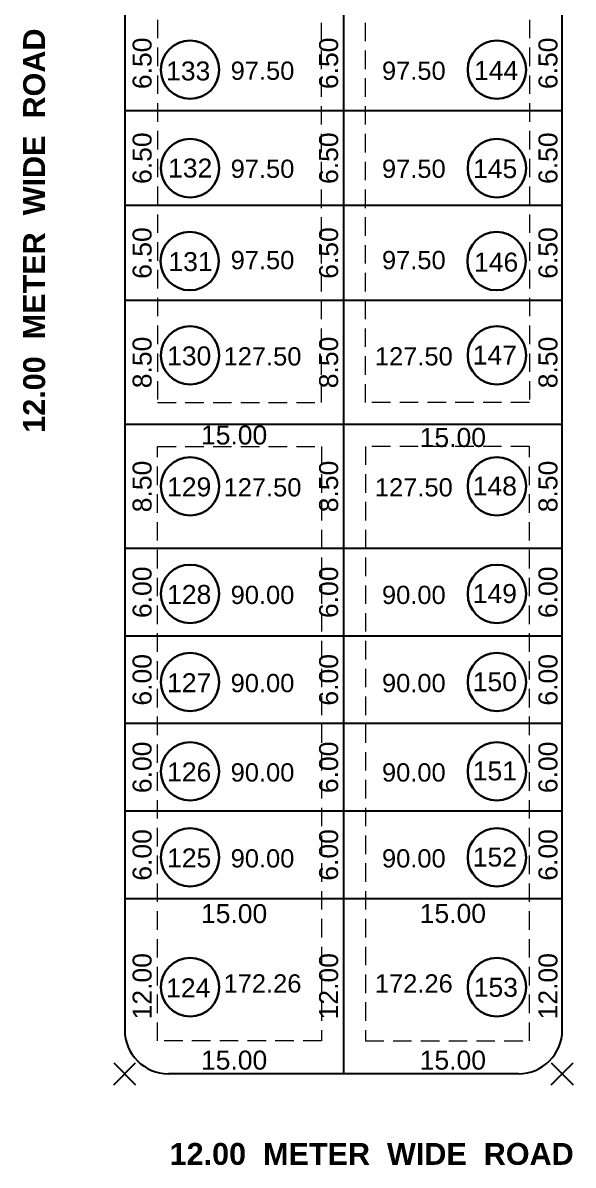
# Model space of a CAD drawing. Header units: millimetres. Extents: x 26213 to 35402, y -1028 to 2462.
# Drawn here: x 35005.2 to 35042.9, y 399.6 to 477.9 of the extents above; entities that cross this region are included whole.
import ezdxf
from ezdxf.enums import TextEntityAlignment as Align

# ---------------------------------------------------------------- set-up
doc = ezdxf.new("R2010")
doc.units = ezdxf.units.MM
doc.header["$PDMODE"] = 3
doc.header["$PDSIZE"] = 0.75
doc.linetypes.add('DASHED', pattern=[19.05, 12.7, -6.35])
for name, color, linetype in [('AREA', 7, 'Continuous'), ('DIMEMSION', 7, 'Continuous'), ('NUMBRING', 162, 'Continuous'), ('POINT', 190, 'Continuous'), ('ROAD', 7, 'Continuous'), ('SOLID HATCH', 253, 'Continuous')]:
    doc.layers.add(name, color=color, linetype=linetype)
doc.layers.add('CIRCLE', color=197, linetype='Continuous', lineweight=30)
doc.layers.add('LAYOUT PLAN', color=7, linetype='Continuous', lineweight=25)
doc.styles.get("Standard").update_dxf_attribs({"font": 'arial.ttf'})
doc.dimstyles.new('LAYOUT PLAN', dxfattribs={"dimtxt": 1.3, "dimasz": 1, "dimexe": 0.18, "dimexo": 0.0625, "dimgap": 0.09, "dimtad": 0, "dimrnd": 0.05, "dimzin": 0, "dimdsep": 46, "dimtxsty": 'Standard', "dimcen": 0, "dimse1": 1, "dimse2": 1, "dimsd1": 1, "dimsd2": 1, "dimadec": 0, "dimazin": 0, "dimtfac": 1, "dimtofl": 0, "dimtmove": 0, "dimatfit": 3, "dimfxl": 1, "dimtolj": 1, "dimtzin": 0, "dimarcsym": 0})

# ---------------------------------------------------------------- blocks, each defined once
blk = doc.blocks.new('*D3625')
at = {"layer": 'Defpoints', "color": 0, "ltscale": 2}
for p in [(35012.167, 478.335), (35012.167, 471.835), (35013.368, 471.835)]:
    blk.add_point(p, dxfattribs=at)
at = {"layer": 'DIMEMSION', "color": 0, "ltscale": 2, "insert": (35013.368, 475.085), "char_height": 1.3, "attachment_point": 5, "rotation": 90}
blk.add_mtext('\\A1;6.50', dxfattribs=at)
blk = doc.blocks.new('*D3626')
at = {"layer": 'Defpoints', "color": 0, "ltscale": 2}
for p in [(35012.167, 471.835), (35012.167, 465.335), (35013.368, 465.335)]:
    blk.add_point(p, dxfattribs=at)
at = {"layer": 'DIMEMSION', "color": 0, "ltscale": 2, "insert": (35013.368, 468.585), "char_height": 1.3, "attachment_point": 5, "rotation": 90}
blk.add_mtext('\\A1;6.50', dxfattribs=at)
blk = doc.blocks.new('*D3627')
at = {"layer": 'Defpoints', "color": 0, "ltscale": 2}
for p in [(35012.167, 465.335), (35013.368, 458.835), (35013.368, 458.835)]:
    blk.add_point(p, dxfattribs=at)
at = {"layer": 'DIMEMSION', "color": 0, "ltscale": 2, "insert": (35013.368, 462.085), "char_height": 1.3, "attachment_point": 5, "rotation": 90}
blk.add_mtext('\\A1;6.50', dxfattribs=at)
blk = doc.blocks.new('*D3628')
at = {"layer": 'Defpoints', "color": 0, "ltscale": 2}
for p in [(35013.368, 458.835), (35012.167, 450.335), (35013.368, 450.335)]:
    blk.add_point(p, dxfattribs=at)
at = {"layer": 'DIMEMSION', "color": 0, "ltscale": 2, "insert": (35013.368, 454.585), "char_height": 1.3, "attachment_point": 5, "rotation": 90}
blk.add_mtext('\\A1;8.50', dxfattribs=at)
blk = doc.blocks.new('*D3629')
at = {"layer": 'Defpoints', "color": 0, "ltscale": 2}
for p in [(35012.167, 450.335), (35012.167, 441.835), (35013.368, 441.835)]:
    blk.add_point(p, dxfattribs=at)
at = {"layer": 'DIMEMSION', "color": 0, "ltscale": 2, "insert": (35013.368, 446.085), "char_height": 1.3, "attachment_point": 5, "rotation": 90}
blk.add_mtext('\\A1;8.50', dxfattribs=at)
blk = doc.blocks.new('*D3630')
at = {"layer": 'Defpoints', "color": 0, "ltscale": 2}
for p in [(35012.167, 441.835), (35012.167, 435.835), (35013.368, 435.835)]:
    blk.add_point(p, dxfattribs=at)
at = {"layer": 'DIMEMSION', "color": 0, "ltscale": 2, "insert": (35013.368, 438.835), "char_height": 1.3, "attachment_point": 5, "rotation": 90}
blk.add_mtext('\\A1;6.00', dxfattribs=at)
blk = doc.blocks.new('*D3631')
at = {"layer": 'Defpoints', "color": 0, "ltscale": 2}
for p in [(35012.167, 435.835), (35012.167, 429.835), (35013.368, 429.835)]:
    blk.add_point(p, dxfattribs=at)
at = {"layer": 'DIMEMSION', "color": 0, "ltscale": 2, "insert": (35013.368, 432.835), "char_height": 1.3, "attachment_point": 5, "rotation": 90}
blk.add_mtext('\\A1;6.00', dxfattribs=at)
blk = doc.blocks.new('*D3632')
at = {"layer": 'Defpoints', "color": 0, "ltscale": 2}
for p in [(35012.167, 429.835), (35012.167, 423.835), (35013.368, 423.835)]:
    blk.add_point(p, dxfattribs=at)
at = {"layer": 'DIMEMSION', "color": 0, "ltscale": 2, "insert": (35013.368, 426.835), "char_height": 1.3, "attachment_point": 5, "rotation": 90}
blk.add_mtext('\\A1;6.00', dxfattribs=at)
blk = doc.blocks.new('*D3633')
at = {"layer": 'Defpoints', "color": 0, "ltscale": 2}
for p in [(35012.167, 423.835), (35012.167, 417.835), (35013.368, 417.835)]:
    blk.add_point(p, dxfattribs=at)
at = {"layer": 'DIMEMSION', "color": 0, "ltscale": 2, "insert": (35013.368, 420.835), "char_height": 1.3, "attachment_point": 5, "rotation": 90}
blk.add_mtext('\\A1;6.00', dxfattribs=at)
blk = doc.blocks.new('*D3634')
at = {"layer": 'Defpoints', "color": 0, "ltscale": 2}
for p in [(35012.167, 417.835), (35012.167, 405.835), (35013.368, 405.835)]:
    blk.add_point(p, dxfattribs=at)
at = {"layer": 'DIMEMSION', "color": 0, "ltscale": 2, "insert": (35013.368, 411.835), "char_height": 1.3, "attachment_point": 5, "rotation": 90}
blk.add_mtext('\\A1;12.00', dxfattribs=at)
blk = doc.blocks.new('*D3640')
at = {"layer": 'Defpoints', "color": 0, "ltscale": 2}
for p in [(35027.167, 478.335), (35026.155, 471.835), (35027.167, 471.835)]:
    blk.add_point(p, dxfattribs=at)
at = {"layer": 'DIMEMSION', "color": 0, "ltscale": 2, "insert": (35026.155, 475.085), "char_height": 1.3, "attachment_point": 5, "rotation": 90}
blk.add_mtext('\\A1;6.50', dxfattribs=at)
blk = doc.blocks.new('*D3641')
at = {"layer": 'Defpoints', "color": 0, "ltscale": 2}
for p in [(35027.167, 471.835), (35026.155, 465.335), (35027.167, 465.335)]:
    blk.add_point(p, dxfattribs=at)
at = {"layer": 'DIMEMSION', "color": 0, "ltscale": 2, "insert": (35026.155, 468.585), "char_height": 1.3, "attachment_point": 5, "rotation": 90}
blk.add_mtext('\\A1;6.50', dxfattribs=at)
blk = doc.blocks.new('*D3642')
at = {"layer": 'Defpoints', "color": 0, "ltscale": 2}
for p in [(35027.167, 465.335), (35026.155, 458.835), (35027.167, 458.835)]:
    blk.add_point(p, dxfattribs=at)
at = {"layer": 'DIMEMSION', "color": 0, "ltscale": 2, "insert": (35026.155, 462.085), "char_height": 1.3, "attachment_point": 5, "rotation": 90}
blk.add_mtext('\\A1;6.50', dxfattribs=at)
blk = doc.blocks.new('*D3643')
at = {"layer": 'Defpoints', "color": 0, "ltscale": 2}
for p in [(35027.167, 458.835), (35026.155, 450.335), (35027.167, 450.335)]:
    blk.add_point(p, dxfattribs=at)
at = {"layer": 'DIMEMSION', "color": 0, "ltscale": 2, "insert": (35026.155, 454.585), "char_height": 1.3, "attachment_point": 5, "rotation": 90}
blk.add_mtext('\\A1;8.50', dxfattribs=at)
blk = doc.blocks.new('*D3644')
at = {"layer": 'Defpoints', "color": 0, "ltscale": 2}
for p in [(35027.167, 450.335), (35026.155, 441.835), (35027.167, 441.835)]:
    blk.add_point(p, dxfattribs=at)
at = {"layer": 'DIMEMSION', "color": 0, "ltscale": 2, "insert": (35026.155, 446.085), "char_height": 1.3, "attachment_point": 5, "rotation": 90}
blk.add_mtext('\\A1;8.50', dxfattribs=at)
blk = doc.blocks.new('*D3645')
at = {"layer": 'Defpoints', "color": 0, "ltscale": 2}
for p in [(35027.167, 441.835), (35026.155, 435.835), (35027.167, 435.835)]:
    blk.add_point(p, dxfattribs=at)
at = {"layer": 'DIMEMSION', "color": 0, "ltscale": 2, "insert": (35026.155, 438.835), "char_height": 1.3, "attachment_point": 5, "rotation": 90}
blk.add_mtext('\\A1;6.00', dxfattribs=at)
blk = doc.blocks.new('*D3646')
at = {"layer": 'Defpoints', "color": 0, "ltscale": 2}
for p in [(35027.167, 435.835), (35026.155, 429.835), (35027.167, 429.835)]:
    blk.add_point(p, dxfattribs=at)
at = {"layer": 'DIMEMSION', "color": 0, "ltscale": 2, "insert": (35026.155, 432.835), "char_height": 1.3, "attachment_point": 5, "rotation": 90}
blk.add_mtext('\\A1;6.00', dxfattribs=at)
blk = doc.blocks.new('*D3647')
at = {"layer": 'Defpoints', "color": 0, "ltscale": 2}
for p in [(35027.167, 429.835), (35026.155, 423.835), (35027.167, 423.835)]:
    blk.add_point(p, dxfattribs=at)
at = {"layer": 'DIMEMSION', "color": 0, "ltscale": 2, "insert": (35026.155, 426.835), "char_height": 1.3, "attachment_point": 5, "rotation": 90}
blk.add_mtext('\\A1;6.00', dxfattribs=at)
blk = doc.blocks.new('*D3648')
at = {"layer": 'Defpoints', "color": 0, "ltscale": 2}
for p in [(35027.167, 423.835), (35026.155, 417.835), (35027.167, 417.835)]:
    blk.add_point(p, dxfattribs=at)
at = {"layer": 'DIMEMSION', "color": 0, "ltscale": 2, "insert": (35026.155, 420.835), "char_height": 1.3, "attachment_point": 5, "rotation": 90}
blk.add_mtext('\\A1;6.00', dxfattribs=at)
blk = doc.blocks.new('*D3649')
at = {"layer": 'Defpoints', "color": 0, "ltscale": 2}
for p in [(35027.167, 417.835), (35026.155, 405.835), (35027.167, 405.835)]:
    blk.add_point(p, dxfattribs=at)
at = {"layer": 'DIMEMSION', "color": 0, "ltscale": 2, "insert": (35026.155, 411.835), "char_height": 1.3, "attachment_point": 5, "rotation": 90}
blk.add_mtext('\\A1;12.00', dxfattribs=at)
blk = doc.blocks.new('*D3650')
at = {"layer": 'Defpoints', "color": 0, "ltscale": 2}
for p in [(35027.167, 406.761), (35012.167, 405.835), (35027.167, 405.835)]:
    blk.add_point(p, dxfattribs=at)
at = {"layer": 'DIMEMSION', "color": 0, "ltscale": 2, "insert": (35019.667, 406.761), "char_height": 1.3, "attachment_point": 5}
blk.add_mtext('\\A1;15.00', dxfattribs=at)
blk = doc.blocks.new('*D3651')
at = {"layer": 'Defpoints', "color": 0, "ltscale": 2}
for p in [(35042.167, 406.761), (35027.167, 405.835), (35042.167, 405.835)]:
    blk.add_point(p, dxfattribs=at)
at = {"layer": 'DIMEMSION', "color": 0, "ltscale": 2, "insert": (35034.667, 406.761), "char_height": 1.3, "attachment_point": 5}
blk.add_mtext('\\A1;15.00', dxfattribs=at)
blk = doc.blocks.new('*D3652')
at = {"layer": 'Defpoints', "color": 0, "ltscale": 2}
for p in [(35041.196, 417.835), (35042.167, 417.835), (35042.167, 405.835)]:
    blk.add_point(p, dxfattribs=at)
at = {"layer": 'DIMEMSION', "color": 0, "ltscale": 2, "insert": (35041.196, 411.835), "char_height": 1.3, "attachment_point": 5, "rotation": 90}
blk.add_mtext('\\A1;12.00', dxfattribs=at)
blk = doc.blocks.new('*D3653')
at = {"layer": 'Defpoints', "color": 0, "ltscale": 2}
for p in [(35041.196, 423.835), (35042.167, 423.835), (35042.167, 417.835)]:
    blk.add_point(p, dxfattribs=at)
at = {"layer": 'DIMEMSION', "color": 0, "ltscale": 2, "insert": (35041.196, 420.835), "char_height": 1.3, "attachment_point": 5, "rotation": 90}
blk.add_mtext('\\A1;6.00', dxfattribs=at)
blk = doc.blocks.new('*D3654')
at = {"layer": 'Defpoints', "color": 0, "ltscale": 2}
for p in [(35041.196, 429.835), (35042.167, 429.835), (35042.167, 423.835)]:
    blk.add_point(p, dxfattribs=at)
at = {"layer": 'DIMEMSION', "color": 0, "ltscale": 2, "insert": (35041.196, 426.835), "char_height": 1.3, "attachment_point": 5, "rotation": 90}
blk.add_mtext('\\A1;6.00', dxfattribs=at)
blk = doc.blocks.new('*D3655')
at = {"layer": 'Defpoints', "color": 0, "ltscale": 2}
for p in [(35041.196, 435.835), (35042.167, 435.835), (35042.167, 429.835)]:
    blk.add_point(p, dxfattribs=at)
at = {"layer": 'DIMEMSION', "color": 0, "ltscale": 2, "insert": (35041.196, 432.835), "char_height": 1.3, "attachment_point": 5, "rotation": 90}
blk.add_mtext('\\A1;6.00', dxfattribs=at)
blk = doc.blocks.new('*D3656')
at = {"layer": 'Defpoints', "color": 0, "ltscale": 2}
for p in [(35041.196, 441.835), (35042.167, 441.835), (35042.167, 435.835)]:
    blk.add_point(p, dxfattribs=at)
at = {"layer": 'DIMEMSION', "color": 0, "ltscale": 2, "insert": (35041.196, 438.835), "char_height": 1.3, "attachment_point": 5, "rotation": 90}
blk.add_mtext('\\A1;6.00', dxfattribs=at)
blk = doc.blocks.new('*D3657')
at = {"layer": 'Defpoints', "color": 0, "ltscale": 2}
for p in [(35041.196, 450.335), (35042.167, 450.335), (35042.167, 441.835)]:
    blk.add_point(p, dxfattribs=at)
at = {"layer": 'DIMEMSION', "color": 0, "ltscale": 2, "insert": (35041.196, 446.085), "char_height": 1.3, "attachment_point": 5, "rotation": 90}
blk.add_mtext('\\A1;8.50', dxfattribs=at)
blk = doc.blocks.new('*D3658')
at = {"layer": 'Defpoints', "color": 0, "ltscale": 2}
for p in [(35041.196, 458.835), (35042.167, 458.835), (35042.167, 450.335)]:
    blk.add_point(p, dxfattribs=at)
at = {"layer": 'DIMEMSION', "color": 0, "ltscale": 2, "insert": (35041.196, 454.585), "char_height": 1.3, "attachment_point": 5, "rotation": 90}
blk.add_mtext('\\A1;8.50', dxfattribs=at)
blk = doc.blocks.new('*D3659')
at = {"layer": 'Defpoints', "color": 0, "ltscale": 2}
for p in [(35041.196, 465.335), (35042.167, 465.335), (35042.167, 458.835)]:
    blk.add_point(p, dxfattribs=at)
at = {"layer": 'DIMEMSION', "color": 0, "ltscale": 2, "insert": (35041.196, 462.085), "char_height": 1.3, "attachment_point": 5, "rotation": 90}
blk.add_mtext('\\A1;6.50', dxfattribs=at)
blk = doc.blocks.new('*D3660')
at = {"layer": 'Defpoints', "color": 0, "ltscale": 2}
for p in [(35041.196, 471.835), (35041.196, 471.835), (35042.167, 465.335)]:
    blk.add_point(p, dxfattribs=at)
at = {"layer": 'DIMEMSION', "color": 0, "ltscale": 2, "insert": (35041.196, 468.585), "char_height": 1.3, "attachment_point": 5, "rotation": 90}
blk.add_mtext('\\A1;6.50', dxfattribs=at)
blk = doc.blocks.new('*D3661')
at = {"layer": 'Defpoints', "color": 0, "ltscale": 2}
for p in [(35041.196, 478.335), (35042.167, 478.335), (35041.196, 471.835)]:
    blk.add_point(p, dxfattribs=at)
at = {"layer": 'DIMEMSION', "color": 0, "ltscale": 2, "insert": (35041.196, 475.085), "char_height": 1.3, "attachment_point": 5, "rotation": 90}
blk.add_mtext('\\A1;6.50', dxfattribs=at)
blk = doc.blocks.new('*D3668')
at = {"layer": 'Defpoints', "color": 0, "ltscale": 2}
for p in [(35012.167, 417.835), (35027.167, 417.835), (35027.167, 416.803)]:
    blk.add_point(p, dxfattribs=at)
at = {"layer": 'DIMEMSION', "color": 0, "ltscale": 2, "insert": (35019.667, 416.803), "char_height": 1.3, "attachment_point": 5}
blk.add_mtext('\\A1;15.00', dxfattribs=at)
blk = doc.blocks.new('*D3669')
at = {"layer": 'Defpoints', "color": 0, "ltscale": 2}
for p in [(35027.167, 417.835), (35042.167, 417.835), (35042.167, 416.814)]:
    blk.add_point(p, dxfattribs=at)
at = {"layer": 'DIMEMSION', "color": 0, "ltscale": 2, "insert": (35034.667, 416.814), "char_height": 1.3, "attachment_point": 5}
blk.add_mtext('\\A1;15.00', dxfattribs=at)
blk = doc.blocks.new('*D3673')
at = {"layer": 'Defpoints', "color": 0, "ltscale": 2}
for p in [(35012.167, 450.335), (35027.167, 450.335), (35027.167, 449.604)]:
    blk.add_point(p, dxfattribs=at)
at = {"layer": 'DIMEMSION', "color": 0, "ltscale": 2, "insert": (35019.667, 449.604), "char_height": 1.3, "attachment_point": 5}
blk.add_mtext('\\A1;15.00', dxfattribs=at)
blk = doc.blocks.new('*D3674')
at = {"layer": 'Defpoints', "color": 0, "ltscale": 2}
for p in [(35027.167, 450.335), (35042.167, 450.335), (35042.167, 449.434)]:
    blk.add_point(p, dxfattribs=at)
at = {"layer": 'DIMEMSION', "color": 0, "ltscale": 2, "insert": (35034.667, 449.434), "char_height": 1.3, "attachment_point": 5}
blk.add_mtext('\\A1;15.00', dxfattribs=at)

msp = doc.modelspace()

# ---------------------------------------------------------------- linework, layer by layer
at = {"layer": 'CIRCLE'}
for centre in [(35016.649, 474.648), (35037.685, 474.648), (35016.649, 467.9), (35037.685, 467.9), (35016.626, 461.532), (35037.662, 461.532), (35016.649, 455.073), (35037.685, 455.073), (35016.649, 446.097), (35037.685, 446.097), (35016.649, 438.726), (35037.685, 438.726), (35016.649, 432.683), (35037.685, 432.683), (35016.649, 426.559), (35037.685, 426.559), (35016.649, 420.668), (35037.685, 420.668), (35016.649, 411.77), (35037.685, 411.77)]:
    msp.add_circle(centre, 2, dxfattribs=at)
at = {"layer": 'LAYOUT PLAN', "lineweight": 25}
for p, q in [((35027.167, 524.335), (35027.167, 469.335)), ((35027.167, 524.335), (35027.167, 405.835)), ((35027.167, 524.335), (35027.167, 405.835)), ((35012.167, 521.335), (35012.167, 408.835)), ((35042.167, 408.835), (35042.167, 521.335)), ((35042.167, 471.835), (35012.167, 471.835)), ((35027.167, 469.335), (35027.167, 405.835)), ((35042.167, 465.335), (35012.167, 465.335)), ((35042.167, 458.835), (35012.167, 458.835)), ((35042.167, 450.335), (35012.167, 450.335)), ((35042.167, 441.835), (35012.167, 441.835)), ((35042.167, 435.835), (35012.167, 435.835)), ((35042.167, 429.835), (35012.167, 429.835)), ((35042.167, 423.835), (35012.167, 423.835)), ((35042.167, 417.835), (35012.167, 417.835)), ((35039.167, 405.835), (35015.167, 405.835))]:
    msp.add_line(p, q, dxfattribs=at)
for centre, start, end in [((35015.167, 408.835), 180, 270), ((35039.167, 408.835), 270, 0)]:
    msp.add_arc(centre, 3, start, end, dxfattribs=at)
at = {"layer": 'POINT'}
for p in [(35012.167, 405.835), (35042.167, 405.835)]:
    msp.add_point(p, dxfattribs=at)
at = {"layer": 'SOLID HATCH', "color": 9, "linetype": 'DASHED', "lineweight": 15, "ltscale": 0.1, "true_color": 0xc7c8ca}
for points in [[(35014.417, 451.835), (35025.667, 451.835), (35025.667, 502.835), (35014.417, 502.835), (35014.417, 451.835)], [(35039.917, 451.835), (35028.667, 451.835), (35028.667, 502.835), (35039.917, 502.835), (35039.917, 451.835)], [(35014.417, 448.835), (35025.667, 448.835), (35025.667, 408.085), (35014.417, 408.085), (35014.417, 448.835)], [(35039.917, 448.835), (35028.667, 448.835), (35028.667, 408.085), (35039.917, 408.085), (35039.917, 448.835)]]:
    msp.add_lwpolyline(points, close=True, dxfattribs=at)

# ---------------------------------------------------------------- texts
at = {"layer": 'AREA'}
for s, p in [('97.50', (35021.615, 474.58)), ('97.50', (35031.991, 474.58)), ('97.50', (35021.615, 467.859)), ('97.50', (35031.991, 467.859)), ('97.50', (35021.615, 461.602)), ('97.50', (35031.991, 461.602)), ('127.50', (35021.615, 455.003)), ('127.50', (35031.991, 455.003)), ('127.50', (35021.615, 446.027)), ('127.50', (35031.991, 446.027)), ('90.00', (35021.615, 438.656)), ('90.00', (35031.991, 438.656)), ('90.00', (35021.615, 432.613)), ('90.00', (35031.991, 432.613)), ('90.00', (35021.615, 426.489)), ('90.00', (35031.991, 426.489)), ('90.00', (35021.615, 420.598)), ('90.00', (35031.991, 420.598)), ('172.26', (35021.615, 412.028)), ('172.26', (35031.991, 412.028))]:
    msp.add_text(s, height=1.25, dxfattribs=at).set_placement(p, align=Align.MIDDLE_CENTER)
at = {"layer": 'NUMBRING', "color": 7}
for s, p in [('133', (35016.52, 474.564)), ('144', (35037.636, 474.595)), ('132', (35016.656, 467.908)), ('145', (35037.569, 467.857)), ('131', (35016.679, 461.495)), ('146', (35037.636, 461.463)), ('130', (35016.588, 455.035)), ('147', (35037.547, 455.094)), ('129', (35016.588, 446.059)), ('148', (35037.547, 446.118)), ('128', (35016.588, 438.688)), ('149', (35037.547, 438.747)), ('127', (35016.588, 432.645)), ('150', (35037.547, 432.704)), ('126', (35016.588, 426.521)), ('151', (35037.547, 426.58)), ('125', (35016.588, 420.63)), ('152', (35037.547, 420.689)), ('124', (35016.52, 411.733)), ('153', (35037.614, 411.761))]:
    msp.add_text(s, height=1.3, dxfattribs=at).set_placement(p, align=Align.MIDDLE)
at = {"layer": 'ROAD', "insert": (35005.964, 408.124), "char_height": 1.5, "width": 110.72122, "attachment_point": 4, "rotation": 90}
msp.add_mtext('\\pi41.64;{\\fArial|b1|i0|c0|p34;12.00  METER  WIDE  ROAD}', dxfattribs=at)
at = {"layer": 'ROAD', "insert": (34957.821, 400.333), "char_height": 1.5, "width": 142.29295, "attachment_point": 4}
msp.add_mtext('\\pi57.425;{\\fArial|b1|i0|c0|p34;12.00  METER  WIDE  ROAD}', dxfattribs=at)

# ---------------------------------------------------------------- dimensions: what is measured, and where the dimension line sits
at = {"layer": 'DIMEMSION', "ltscale": 2}
for base, p1, p2, override, picture, middle in [((35013.368, 471.835), (35012.167, 478.335), (35012.167, 471.835), {"dimtmove": 1, "dimfxl": 0.1, "dimfxlon": 1}, '*D3625', (35013.368, 475.085)), ((35026.155, 471.835), (35027.167, 478.335), (35027.167, 471.835), {"dimtmove": 1, "dimfxl": 0.1, "dimfxlon": 1}, '*D3640', (35026.155, 475.085)), ((35041.196, 478.335), (35041.196, 471.835), (35042.167, 478.335), {"dimtmove": 1, "dimfxl": 0.1, "dimfxlon": 1}, '*D3661', (35041.196, 475.085)), ((35013.368, 465.335), (35012.167, 471.835), (35012.167, 465.335), {"dimtmove": 1, "dimfxl": 0.1, "dimfxlon": 1}, '*D3626', (35013.368, 468.585)), ((35026.155, 465.335), (35027.167, 471.835), (35027.167, 465.335), {"dimtmove": 1, "dimfxl": 0.1, "dimfxlon": 1}, '*D3641', (35026.155, 468.585)), ((35041.196, 471.835), (35042.167, 465.335), (35041.196, 471.835), {"dimtmove": 1, "dimfxl": 0.1, "dimfxlon": 1}, '*D3660', (35041.196, 468.585)), ((35013.368, 458.835), (35012.167, 465.335), (35013.368, 458.835), {"dimtmove": 1, "dimfxl": 0.1, "dimfxlon": 1}, '*D3627', (35013.368, 462.085)), ((35026.155, 458.835), (35027.167, 465.335), (35027.167, 458.835), {"dimtmove": 1, "dimfxl": 0.1, "dimfxlon": 1}, '*D3642', (35026.155, 462.085)), ((35041.196, 465.335), (35042.167, 458.835), (35042.167, 465.335), {"dimtmove": 1, "dimfxl": 0.1, "dimfxlon": 1}, '*D3659', (35041.196, 462.085)), ((35013.368, 450.335), (35013.368, 458.835), (35012.167, 450.335), {"dimtmove": 1, "dimfxl": 0.1, "dimfxlon": 1}, '*D3628', (35013.368, 454.585)), ((35026.155, 450.335), (35027.167, 458.835), (35027.167, 450.335), {"dimtmove": 1, "dimfxl": 0.1, "dimfxlon": 1}, '*D3643', (35026.155, 454.585)), ((35041.196, 458.835), (35042.167, 450.335), (35042.167, 458.835), {"dimtmove": 1, "dimfxl": 0.1, "dimfxlon": 1}, '*D3658', (35041.196, 454.585)), ((35013.368, 441.835), (35012.167, 450.335), (35012.167, 441.835), {"dimtmove": 1, "dimfxl": 0.1, "dimfxlon": 1}, '*D3629', (35013.368, 446.085)), ((35026.155, 441.835), (35027.167, 450.335), (35027.167, 441.835), {"dimtmove": 1, "dimfxl": 0.1, "dimfxlon": 1}, '*D3644', (35026.155, 446.085)), ((35041.196, 450.335), (35042.167, 441.835), (35042.167, 450.335), {"dimtmove": 1, "dimfxl": 0.1, "dimfxlon": 1}, '*D3657', (35041.196, 446.085)), ((35013.368, 435.835), (35012.167, 441.835), (35012.167, 435.835), {"dimtmove": 1, "dimfxl": 0.1, "dimfxlon": 1}, '*D3630', (35013.368, 438.835)), ((35026.155, 435.835), (35027.167, 441.835), (35027.167, 435.835), {"dimtmove": 1, "dimfxl": 0.1, "dimfxlon": 1}, '*D3645', (35026.155, 438.835)), ((35041.196, 441.835), (35042.167, 435.835), (35042.167, 441.835), {"dimtmove": 1, "dimfxl": 0.1, "dimfxlon": 1}, '*D3656', (35041.196, 438.835)), ((35013.368, 429.835), (35012.167, 435.835), (35012.167, 429.835), {"dimtmove": 1, "dimfxl": 0.1, "dimfxlon": 1}, '*D3631', (35013.368, 432.835)), ((35026.155, 429.835), (35027.167, 435.835), (35027.167, 429.835), {"dimtmove": 1, "dimfxl": 0.1, "dimfxlon": 1}, '*D3646', (35026.155, 432.835)), ((35041.196, 435.835), (35042.167, 429.835), (35042.167, 435.835), {"dimtmove": 1, "dimfxl": 0.1, "dimfxlon": 1}, '*D3655', (35041.196, 432.835)), ((35013.368, 423.835), (35012.167, 429.835), (35012.167, 423.835), {"dimtmove": 1, "dimfxl": 0.1, "dimfxlon": 1}, '*D3632', (35013.368, 426.835)), ((35026.155, 423.835), (35027.167, 429.835), (35027.167, 423.835), {"dimtmove": 1, "dimfxl": 0.1, "dimfxlon": 1}, '*D3647', (35026.155, 426.835)), ((35041.196, 429.835), (35042.167, 423.835), (35042.167, 429.835), {"dimtmove": 1, "dimfxl": 0.1, "dimfxlon": 1}, '*D3654', (35041.196, 426.835)), ((35013.368, 417.835), (35012.167, 423.835), (35012.167, 417.835), {"dimtmove": 1, "dimfxl": 0.1, "dimfxlon": 1}, '*D3633', (35013.368, 420.835)), ((35026.155, 417.835), (35027.167, 423.835), (35027.167, 417.835), {"dimtmove": 1, "dimfxl": 0.1, "dimfxlon": 1}, '*D3648', (35026.155, 420.835)), ((35041.196, 423.835), (35042.167, 417.835), (35042.167, 423.835), {"dimtmove": 1, "dimfxl": 0.1, "dimfxlon": 1}, '*D3653', (35041.196, 420.835)), ((35013.368, 405.835), (35012.167, 417.835), (35012.167, 405.835), {"dimtmove": 1, "dimfxl": 0.1, "dimfxlon": 1}, '*D3634', (35013.368, 411.835)), ((35026.155, 405.835), (35027.167, 417.835), (35027.167, 405.835), {"dimtmove": 1, "dimfxl": 0.1, "dimfxlon": 1}, '*D3649', (35026.155, 411.835)), ((35041.196, 417.835), (35042.167, 405.835), (35042.167, 417.835), {"dimfxl": 0.1, "dimfxlon": 1}, '*D3652', (35041.196, 411.835))]:
    dim = msp.add_linear_dim(base=base, p1=p1, p2=p2, angle=90, dimstyle='LAYOUT PLAN', override=override, dxfattribs=at)
    dim.commit()
    dim.dimension.update_dxf_attribs({"geometry": picture, "text_midpoint": middle})
for base, p1, p2, override, picture, middle in [((35027.167, 449.604), (35012.167, 450.335), (35027.167, 450.335), {"dimfxl": 0.1, "dimfxlon": 1}, '*D3673', (35019.667, 449.604)), ((35042.167, 449.434), (35027.167, 450.335), (35042.167, 450.335), {"dimfxl": 0.1, "dimfxlon": 1}, '*D3674', (35034.667, 449.434)), ((35027.167, 416.803), (35012.167, 417.835), (35027.167, 417.835), {"dimfxl": 0.1, "dimfxlon": 1}, '*D3668', (35019.667, 416.803)), ((35042.167, 416.814), (35027.167, 417.835), (35042.167, 417.835), {"dimfxl": 0.1, "dimfxlon": 1}, '*D3669', (35034.667, 416.814)), ((35027.167, 406.761), (35012.167, 405.835), (35027.167, 405.835), {"dimfxl": 0.1, "dimfxlon": 1}, '*D3650', (35019.667, 406.761)), ((35042.167, 406.761), (35027.167, 405.835), (35042.167, 405.835), {"dimtmove": 1, "dimfxl": 0.1, "dimfxlon": 1}, '*D3651', (35034.667, 406.761))]:
    dim = msp.add_linear_dim(base=base, p1=p1, p2=p2, dimstyle='LAYOUT PLAN', override=override, dxfattribs=at)
    dim.commit()
    dim.dimension.update_dxf_attribs({"geometry": picture, "text_midpoint": middle})

doc.saveas('drawing.dxf')
